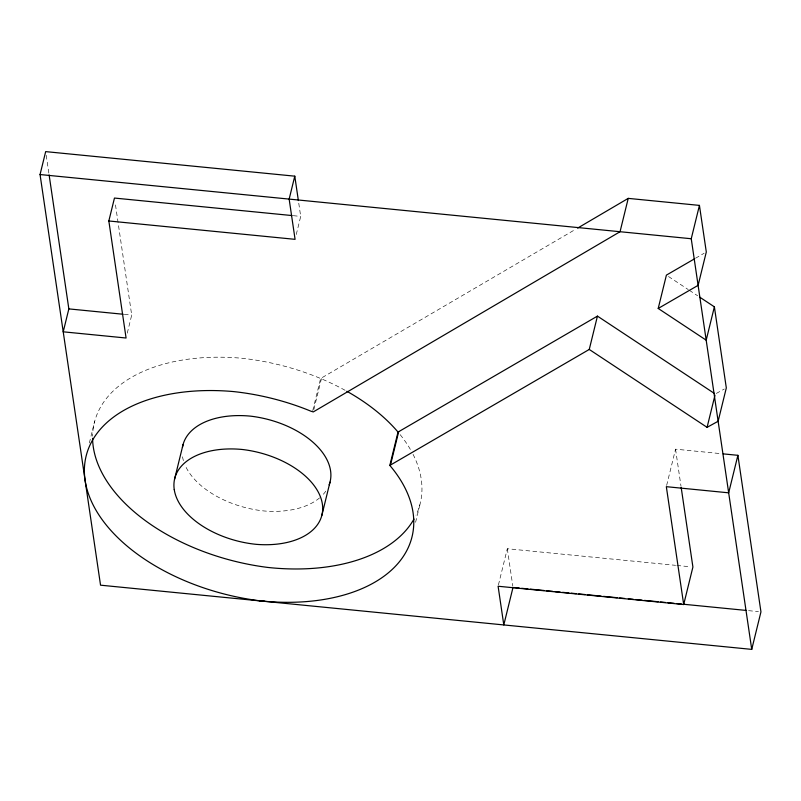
<?xml version="1.0" encoding="UTF-8"?>
<svg xmlns="http://www.w3.org/2000/svg" width="801" height="801" viewBox="0 0 801 801"><rect width="100%" height="100%" fill="white"/><g stroke="black" fill="none" stroke-linecap="round" stroke-linejoin="round"><path stroke-width="0.6" stroke-dasharray="4 3" d="M89.352 443.023L94.608 421.586M127.259 333.186L131.704 315.093L115.194 202.983M296.26 234.513L300.705 216.42L298.553 201.782M312.73 410.653L320.62 378.503L575.488 229.356M313.842 409.541L321.451 378.583M415.579 522.312L420.255 503.268M498.402 585.03L507.313 548.735L675.583 565.326M666.632 485.476L675.543 449.181L720.77 453.636M695.518 258.242L704.139 253.246M716.274 393.451L724.314 389.026M293.256 215.679L300.705 216.42M124.315 314.362L131.704 315.093M676.815 565.446L690.432 566.788M748.555 610.652L758.467 611.634M668.485 276.505L688.299 289.602M689.351 290.292L697.691 295.809M675.543 449.181L680.97 486.007M507.313 548.735L512.83 586.222M46.218 155.304L48.941 173.737M413.036 454.307A170.152 100.966 13.8 0 1 415.979 515.243M345.101 390.297A170.152 100.966 13.8 0 0 323.924 379.904L319.108 377.862A170.152 100.966 13.8 0 0 242.122 358.277A170.213 101.006 13.8 0 0 92.576 436.175M400.15 434.643A170.152 100.966 13.8 0 1 411.273 450.993M325.797 491.153A77.006 45.697 13.8 0 1 321.912 495.759M319.589 497.882A77.006 45.697 13.8 0 1 264.63 511.018A76.966 45.677 13.8 0 1 185.071 465.201M183.419 460.675A76.966 45.677 13.8 0 1 182.248 454.688"/><path stroke-width="1.2" d="M723.223 453.877L737.891 455.318L760.95 611.874L751.738 649.381L100.546 585.181L40.05 174.538L45.677 151.619L294.778 176.17L298.373 200.56M49.121 174.968L68.846 308.896L63.219 331.814L126.077 338.012L108.836 220.976L114.463 198.057L292.015 215.559M174.528 479.348L183.049 444.615M294.778 176.17L289.151 199.099L295.078 239.339L108.836 220.976M321.822 515.474L330.002 482.132M699.774 297.191L714.382 306.843L706.192 340.175L658.212 308.455L698.112 285.336L706.302 251.995L699.433 205.396L628.234 198.378L620.044 231.719L313.261 411.924L310.918 411.203A170.152 100.966 13.8 0 0 233.942 391.619A170.213 101.006 13.8 0 0 84.866 478.668A170.213 101.006 13.8 0 0 259.644 600.78A170.152 100.966 13.8 0 0 391.959 467.984L389.827 465.421L398.017 432.079L597.446 316.115L714.222 393.321M390.477 465.041L398.668 431.709M513.01 587.433L503.799 624.94L498.102 586.242L683.694 604.535L692.905 567.028L681.15 487.238M389.827 465.421L589.256 349.446L597.446 316.115M658.212 308.455L666.402 275.123L694.437 258.873M751.738 649.381L691.243 238.738L699.433 205.396M589.256 349.446L707.083 427.344L714.973 395.203M737.891 455.318L728.68 492.825L666.332 486.678L683.694 604.535M577.641 228.095L628.234 198.378M707.083 427.344L718.137 421.256L726.317 387.914L714.382 306.843M40.05 174.538L691.243 238.738M68.846 308.896L123.074 314.242M514.252 587.554L519.208 588.044M521.691 588.294L527.889 588.905M530.372 589.146L544.009 590.487M546.482 590.737L552.68 591.348M555.163 591.589L560.119 592.079M562.602 592.319L568.8 592.93M571.283 593.181L576.239 593.671M578.712 593.911L584.91 594.522M587.393 594.773L601.03 596.114M603.513 596.355L617.15 597.706M619.624 597.947L624.59 598.437M628.304 598.798L633.261 599.288M635.744 599.538L641.941 600.149M644.425 600.39L658.052 601.731M660.535 601.982L665.491 602.472M667.974 602.712L674.172 603.323M676.655 603.564L681.611 604.054M684.094 604.304L746.071 610.412M259.644 600.78L264.841 601.381M398.017 432.079L397.486 431.439A170.152 100.966 13.8 0 0 346.863 391.278M413.977 519.068A170.152 100.966 13.8 0 1 267.834 567.438A170.213 101.006 13.8 0 1 92.576 438.317M329.151 484.815A77.006 45.697 13.8 0 0 250.653 416.16A76.966 45.677 13.8 0 0 182.448 447.419M174.238 489.511A76.966 45.677 13.8 0 0 256.44 544.36A77.006 45.697 13.8 0 0 322.382 504.119A77.006 45.697 13.8 0 0 242.463 449.501A76.966 45.677 13.8 0 0 174.238 489.511"/></g></svg>
